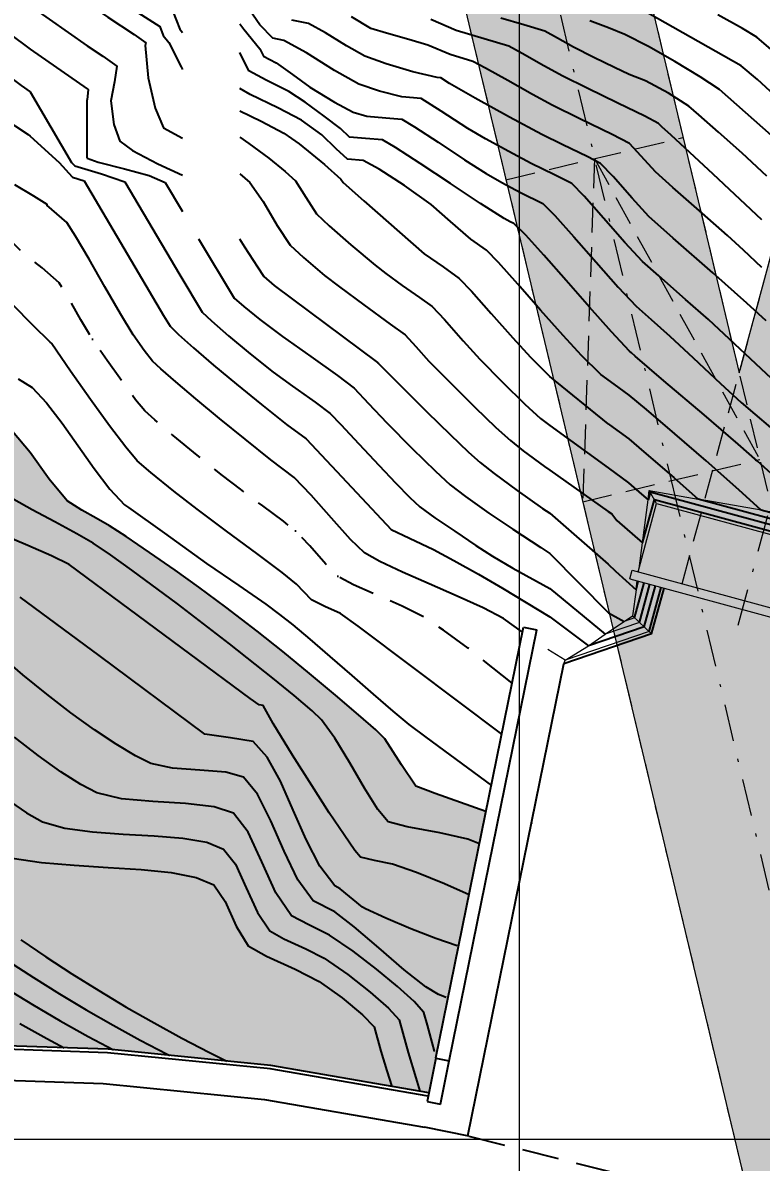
# Model space of a CAD drawing. Extents: x 61466 to 63015, y 108404 to 110397.
# Drawn here: x 62860.87 to 62885.85, y 109204.29 to 109242.84 of the extents above; entities that cross this region are included whole.
import ezdxf
from ezdxf import colors
from ezdxf.entities.mleader import LeaderData, LeaderLine
from ezdxf.math import Vec2, Vec3

# ---------------------------------------------------------------- set-up
doc = ezdxf.new("R2010")
doc.units = 0
doc.header["$LTSCALE"] = 1.000015
doc.header["$MEASUREMENT"] = 0
for name, pattern in [('DASHDOT', [2.8, 2, -0.25, 0.3, -0.25]), ('NASCOSTA', [9.525, 6.35, -3.175]), ('TRATTEGGIATA', [0.75, 0.5, -0.25]), ('TRATTEGGIATA2', [0.375, 0.25, -0.125]), ('TRATTOPUNTO2', [0.5, 0.25, -0.125, 0, -0.125])]:
    doc.linetypes.add(name, pattern=pattern)
for name, color, linetype in [('Av. Pr.Profi', 7, 'Continuous'), ('Bâti', 7, 'Continuous'), ('colore lago', 131, 'Continuous'), ('coordinate', 2, 'Continuous'), ('Couronnement', 7, 'Continuous'), ('curve livello 1m', 2, 'Continuous'), ('curve livello 5m', 7, 'Continuous'), ('LIN010TR', 2, 'NASCOSTA'), ('LIN018CO', 6, 'Continuous'), ('LIN025CO', 7, 'Continuous'), ('Strade', 7, 'Continuous'), ('TRATTCOLO-30', 253, 'Continuous'), ('TRATTCOLO-32', 255, 'Continuous')]:
    doc.layers.add(name, color=color, linetype=linetype)
doc.layers.add('Colori bordi', color=5, linetype='Continuous', plot=False)
doc.layers.add('no_plot', color=5, linetype='Continuous', plot=False)
doc.layers.add('LINCOLOROSSO-025', color=10, linetype='Continuous', lineweight=25)
doc.layers.add('LINE035', color=1, linetype='Continuous', lineweight=35)
doc.styles.add('ARIAL', font='arial.ttf')

# ---------------------------------------------------------------- blocks, each defined once
blk = doc.blocks.new('CONTORNO')
at = {"layer": 'Colori bordi', "lineweight": 0, "ltscale": 2, "flags": 128}
blk.add_lwpolyline([(-36.074, 114.45, 0.175507), (-40.663, 100.044), (-40.374, 92.645, 0.034114), (-43.469, 92.01), (-53.105, 89.338), (-53.319, 90.109), (-70.647, 85.303), (-66.249, 79.674), (-52.956, 83.36), (-52.253, 82.461), (-57.773, 72.704), (-53.908, 67.757), (-53.375, 67.075), (-47.588, 77.303), (-45.683, 80.67), (-46.38, 81.064), (-46.314, 81.181, -0.14195), (-42.731, 84.682), (-41.604, 85.286, -0.165813), (-34.47, 86.461, -0.072308), (-29.805, 84.968), (-22.578, 81.44), (16.586, -82.868)], format="xyb", dxfattribs=at)
blk.add_lwpolyline([(-28.746, 115.78, -0.121281), (-20.708, 100.164), (-8.908, 50.657), (5.179, 102.622, 0.76503), (-24.477, 119.975)], format="xyb", close=True, dxfattribs=at)

msp = doc.modelspace()

# ---------------------------------------------------------------- hatches: boundary and pattern name
at = {"layer": 'colore lago', "linetype": 'Continuous', "lineweight": 0}
msp.add_hatch(color=256, dxfattribs=at).paths.add_polyline_path([(62823.098, 109267.497), (62823.692, 109266.925), (62824.211, 109265.876), (62823.37, 109265.642), (62827.768, 109260.013), (62841.061, 109263.699), (62841.764, 109262.8), (62836.243, 109253.044), (62840.642, 109247.414), (62841.442, 109248.828), (62841.442, 109247.267), (62842.487, 109245.294), (62842.982, 109244.359), (62843.392, 109243.586), (62843.655, 109243.089), (62843.975, 109242.486), (62844.757, 109241.948), (62845.652, 109241.38), (62846.428, 109240.929), (62846.943, 109240.681), (62847.646, 109240.594), (62848.413, 109240.508), (62848.935, 109240.325), (62849.708, 109240.006), (62850.5, 109239.647), (62850.969, 109239.389), (62851.947, 109238.376), (62853.322, 109236.946), (62854.115, 109236.138), (62854.823, 109235.422), (62855.34, 109234.904), (62855.561, 109234.691), (62856.098, 109234.455), (62856.706, 109233.991), (62857.535, 109233.283), (62858.15, 109232.701), (62858.509, 109232.314), (62858.884, 109231.435), (62859.223, 109230.367), (62859.579, 109229.599), (62860.022, 109229.318), (62860.524, 109229.013), (62861.121, 109228.302), (62861.763, 109227.397), (62862.367, 109226.672), (62862.863, 109226.351), (62863.351, 109226.081), (62863.81, 109225.827), (62864.373, 109225.46), (62865.159, 109224.926), (62866.024, 109224.324), (62866.828, 109223.749), (62867.744, 109223.067), (62868.796, 109222.261), (62869.668, 109221.573), (62870.574, 109220.83), (62871.455, 109220.092), (62872.228, 109219.43), (62872.81, 109218.915), (62873.119, 109218.618), (62873.68, 109217.736), (62874.168, 109217.012), (62874.819, 109216.771), (62876.542, 109216.153), (62874.849, 109207.821), (62874.609, 109206.638), (62869.261, 109207.566), (62863.756, 109208.111), (62858.193, 109208.307), (62852.65, 109208.14), (62847.099, 109207.618), (62841.619, 109206.708), (62836.195, 109205.43), (62830.876, 109203.835), (62825.687, 109201.868), (62820.621, 109199.558), (62815.733, 109196.944), (62811.013, 109193.985), (62806.809, 109190.99), (62802.653, 109187.599), (62798.578, 109183.823), (62795.53, 109180.621), (62792.243, 109176.791), (62789.658, 109173.373), (62786.55, 109168.77), (62783.753, 109163.954), (62781.281, 109158.995), (62779.157, 109153.861), (62777.364, 109148.591), (62775.923, 109143.219), (62774.828, 109137.77), (62774.099, 109132.277), (62773.742, 109126.898), (62773.733, 109121.341), (62774.08, 109115.779), (62774.822, 109110.285), (62775.907, 109104.828), (62776.774, 109101.614), (62775.534, 109098.968), (62771.471, 109097.411), (62770.737, 109098.002), (62769.881, 109098.471), (62769.16, 109098.676), (62768.397, 109098.468), (62767.454, 109097.966), (62766.48, 109097.438), (62765.625, 109097.152), (62765.129, 109097.238), (62764.204, 109097.445), (62761.92, 109098.04), (62758.989, 109098.856), (62755.805, 109099.756), (62752.764, 109100.605), (62750.259, 109101.266), (62749.515, 109101.432), (62748.651, 109101.616), (62748.14, 109101.737), (62747.525, 109102.034), (62746.769, 109102.406), (62745.628, 109102.895), (62744.247, 109103.457), (62742.732, 109104.06), (62741.189, 109104.67), (62739.721, 109105.255), (62738.435, 109105.782), (62737.436, 109106.218), (62736.779, 109106.546), (62735.74, 109107.202), (62732.8, 109108.9), (62729.641, 109110.917), (62727.666, 109112.216), (62727.666, 109301.173), (62759.548, 109318.75), (62762.174, 109316.583), (62766.058, 109313.671), (62770.75, 109310.793), (62775.77, 109307.499), (62780.625, 109303.893), (62784.649, 109301.743), (62791.078, 109296.783), (62792.191, 109296.264), (62793.304, 109295.744), (62792.406, 109295.415), (62791.026, 109294.91), (62795.864, 109289.653), (62808.817, 109294.398), (62809.589, 109293.558), (62804.873, 109283.389), (62809.71, 109278.132), (62811.198, 109281.339), (62812.277, 109280.843), (62812.557, 109280.571), (62813.179, 109280.078), (62813.957, 109279.511), (62814.819, 109278.905), (62815.694, 109278.295), (62816.511, 109277.717), (62817.199, 109277.207), (62817.686, 109276.799), (62818.127, 109276.26), (62818.712, 109275.538), (62819.259, 109274.911), (62819.895, 109274.192), (62820.227, 109273.803), (62820.528, 109273.159), (62820.826, 109272.316), (62821.425, 109270.407), (62821.73, 109269.526), (62822.044, 109268.819)])
at = {"layer": 'LINCOLOROSSO-025', "linetype": 'Continuous', "lineweight": 0}
h = msp.add_hatch(color=256, dxfattribs=at)
h.dxf.hatch_style = 1
h.paths.add_polyline_path([(62877.431, 109263.207), (62874.435, 109262.493), (62879.701, 109240.401), (62882.697, 109241.115)])
h.paths.add_polyline_path([(62874.435, 109262.493), (62871.439, 109261.779), (62876.705, 109239.686), (62879.701, 109240.401)])
h.paths.add_polyline_path([(62874.802, 109274.237), (62871.806, 109273.523), (62874.435, 109262.493), (62877.431, 109263.207)])
h.paths.add_polyline_path([(62871.806, 109273.523), (62868.81, 109272.809), (62869.352, 109270.534), (62871.439, 109261.779), (62874.435, 109262.493)])
at = {"layer": 'TRATTCOLO-30', "linetype": 'Continuous', "lineweight": 0}
h = msp.add_hatch(color=256, dxfattribs=at)
h.dxf.hatch_style = 1
h.paths.add_polyline_path([(62894.276, 109256.403), (62892.152, 109256.979), (62885.109, 109230.996), (62886.175, 109226.522)])
h.paths.add_polyline_path([(62896.399, 109255.827), (62894.276, 109256.403), (62886.175, 109226.522), (62887.14, 109222.475), (62889.032, 109221.962), (62889.11, 109222.251), (62888.907, 109222.306), (62889.535, 109224.623), (62888.049, 109225.026)])
h.paths.add_polyline_path([(62903.443, 109281.81, 0.573227), (62876.6, 109309.148), (62876.737, 109306.909, -0.580111), (62901.319, 109282.386), (62894.276, 109256.403), (62896.399, 109255.827)])
h.paths.add_polyline_path([(62901.319, 109282.386, 0.580111), (62876.737, 109306.909), (62876.874, 109304.66, -0.588798), (62899.196, 109282.961), (62892.152, 109256.979), (62894.276, 109256.403)], flags=17)
h.paths.add_polyline_path([(62876.874, 109304.66), (62876.737, 109306.909, 0.128077), (62867.998, 109301.884), (62861.579, 109295.575, -0.017364), (62863.158, 109293.853), (62865.271, 109296.119), (62869.54, 109300.314, -0.121501)])
h.paths.add_polyline_path([(62876.737, 109306.909), (62876.6, 109309.148, 0.133332), (62866.456, 109303.453), (62862.186, 109299.257), (62860.064, 109297.023, -0.015566), (62861.579, 109295.575), (62867.998, 109301.884, -0.128077)])
h.paths.add_polyline_path([(62861.518, 109295.516), (62861.579, 109295.575, 0.015566), (62860.064, 109297.023), (62857.942, 109294.789, 0.166431), (62853.337, 109281.166), (62855.538, 109281.519, -0.197704)])
h.paths.add_polyline_path([(62861.043, 109291.584), (62863.158, 109293.853, 0.017363), (62861.579, 109295.575, 0.198805), (62855.538, 109281.519), (62857.747, 109281.872, -0.147156)])
h.paths.add_polyline_path([(62857.75, 109280.555, -0.018506), (62857.747, 109281.872), (62855.538, 109281.519, 0.01312), (62855.552, 109280.469), (62855.836, 109273.211, -0.032081), (62858.04, 109273.156)])
h.paths.add_polyline_path([(62855.552, 109280.469, -0.01312), (62855.538, 109281.519), (62853.337, 109281.166, 0.008818), (62853.354, 109280.383), (62853.643, 109272.984, -0.032081), (62855.836, 109273.211)])
h = msp.add_hatch(color=256, dxfattribs=at)
h.dxf.hatch_style = 1
h.paths.add_polyline_path([(62882.697, 109241.115), (62879.701, 109240.401), (62882.113, 109230.282), (62885.109, 109230.996)])
h.paths.add_polyline_path([(62879.701, 109240.401), (62876.705, 109239.686), (62879.117, 109229.568), (62882.113, 109230.282)])
h = msp.add_hatch(color=256, dxfattribs=at)
h.dxf.hatch_style = 1
h.paths.add_polyline_path([(62897.013, 109181.053), (62894.017, 109180.339), (62906.525, 109127.863), (62909.521, 109128.577)])
h.paths.add_polyline_path([(62894.017, 109180.339), (62891.021, 109179.625), (62903.529, 109127.149), (62906.525, 109127.863)])
h.paths.add_polyline_path([(62882.113, 109230.282), (62879.117, 109229.568), (62891.021, 109179.625), (62894.017, 109180.339)])
h.paths.add_polyline_path([(62885.109, 109230.996), (62882.113, 109230.282), (62894.017, 109180.339), (62897.013, 109181.053)])

# ---------------------------------------------------------------- linework, layer by layer
at = {"layer": 'Av. Pr.Profi', "color": 1, "linetype": 'DASHDOT'}
msp.add_line((62878.08, 109215.77), (62878.082, 109215.751), dxfattribs=at)
at = {"layer": 'Bâti', "linetype": 'Continuous'}
for p, q in [((62874.849, 109207.821), (62877.811, 109222.397)), ((62877.811, 109222.397), (62878.263, 109222.305)), ((62875.301, 109207.725), (62878.263, 109222.305)), ((62874.847, 109207.81), (62874.55, 109206.348)), ((62874.849, 109207.821), (62874.847, 109207.81)), ((62874.847, 109207.81), (62875.298, 109207.715)), ((62875.002, 109206.256), (62875.298, 109207.715)), ((62875.301, 109207.725), (62875.298, 109207.715)), ((62874.55, 109206.348), (62875.002, 109206.256))]:
    msp.add_line(p, q, dxfattribs=at)
at = {"layer": 'Colori bordi', "linetype": 'Continuous', "lineweight": 0, "flags": 128}
msp.add_lwpolyline([(62860.524, 109229.013), (62861.121, 109228.302), (62861.763, 109227.397), (62862.367, 109226.672), (62862.863, 109226.351), (62862.863, 109226.351), (62863.351, 109226.081), (62863.81, 109225.827), (62863.81, 109225.827), (62864.373, 109225.46), (62865.159, 109224.926), (62866.024, 109224.324), (62866.828, 109223.749), (62866.828, 109223.749), (62867.744, 109223.067), (62868.796, 109222.261), (62869.668, 109221.573), (62869.668, 109221.573), (62870.574, 109220.83), (62871.455, 109220.092), (62872.228, 109219.43), (62872.81, 109218.915), (62873.119, 109218.618), (62873.119, 109218.618), (62873.68, 109217.736), (62874.168, 109217.012), (62874.168, 109217.012), (62874.819, 109216.771), (62876.542, 109216.153), (62874.849, 109207.821), (62874.609, 109206.638), (62869.261, 109207.566), (62863.756, 109208.111), (62858.193, 109208.307)], dxfattribs=at)
at = {"layer": 'coordinate', "linetype": 'Continuous', "lineweight": 0}
for p, q in [((62877.666, 109333.555), (62877.666, 108959.046)), ((62767.853, 109205.071), (62950.566, 109205.071))]:
    msp.add_line(p, q, dxfattribs=at)
at = {"layer": 'Couronnement', "linetype": 'Continuous'}
for p, q in [((62863.74, 109207.992), (62858.189, 109208.188)), ((62863.756, 109208.111), (62858.193, 109208.307)), ((62869.261, 109207.566), (62863.756, 109208.111)), ((62869.249, 109207.447), (62863.74, 109207.992)), ((62874.585, 109206.52), (62869.241, 109207.448)), ((62874.609, 109206.638), (62869.261, 109207.566)), ((62858.141, 109207.141), (62863.593, 109206.952)), ((62863.593, 109206.952), (62869.05, 109206.416)), ((62869.05, 109206.416), (62874.466, 109205.476)), ((62875.957, 109205.175), (62874.466, 109205.476))]:
    msp.add_line(p, q, dxfattribs=at)
at = {"layer": 'curve livello 1m', "color": 152, "linetype": 'TRATTEGGIATA2', "ltscale": 5, "flags": 128}
msp.add_lwpolyline([(62877.425, 109220.496), (62875.943, 109221.689), (62875.11, 109222.293), (62874.378, 109222.772), (62874.378, 109222.772), (62873.706, 109223.108), (62872.86, 109223.478), (62872.061, 109223.83), (62871.533, 109224.115), (62871.533, 109224.115), (62871.127, 109224.523), (62870.581, 109225.144), (62870.092, 109225.659), (62870.092, 109225.659), (62869.688, 109225.976), (62868.993, 109226.495), (62868.231, 109227.062), (62867.624, 109227.526), (62867.624, 109227.526), (62866.768, 109228.215), (62865.963, 109228.876), (62865.335, 109229.408), (62865.004, 109229.709), (62865.004, 109229.709), (62864.689, 109230.091), (62864.233, 109230.699), (62863.72, 109231.418), (62863.232, 109232.136), (62863.232, 109232.136), (62862.84, 109232.791), (62862.401, 109233.561), (62862.103, 109234.041), (62862.103, 109234.041), (62861.53, 109234.552), (62860.828, 109235.099), (62860.46, 109235.481), (62860.46, 109235.481), (62860.465, 109235.49), (62860.026, 109235.755), (62859.403, 109236.216), (62858.663, 109236.801), (62857.884, 109237.43), (62857.141, 109238.019), (62856.509, 109238.487), (62856.509, 109238.487), (62855.902, 109238.857), (62855.443, 109239.015), (62854.92, 109239.449), (62854.313, 109240.088), (62853.67, 109240.806), (62853.04, 109241.477), (62852.472, 109241.974), (62852.472, 109241.974), (62852.137, 109242.162), (62851.499, 109242.483), (62850.648, 109242.893), (62849.675, 109243.347), (62848.671, 109243.803), (62848.671, 109243.803), (62848.281, 109243.964), (62847.403, 109244.068), (62846.813, 109244.38), (62846.162, 109244.844), (62845.644, 109245.32), (62845.644, 109245.32), (62845.323, 109245.805), (62844.882, 109246.619), (62844.368, 109247.625), (62843.828, 109248.688), (62843.153, 109249.974), (62842.347, 109250.428)], dxfattribs=at)
at = {"layer": 'curve livello 5m', "color": 2}
for p, q in [((62861.115, 109239.007), (62862.097, 109238.113)), ((62878.698, 109229.216), (62880.673, 109227.79)), ((62881.898, 109222.4), (62882.275, 109223.793)), ((62878.698, 109222.745), (62880.014, 109221.76)), ((62881.898, 109222.4), (62880.014, 109221.76)), ((62882.146, 109222.168), (62879.174, 109221.157))]:
    msp.add_line(p, q, dxfattribs=at)
at = {"layer": 'curve livello 5m', "color": 2, "flags": 128}
for points in [[(62863.054, 109244.466), (62864.762, 109243.188), (62865.507, 109242.722), (62865.621, 109242.418), (62865.815, 109242.178), (62866.23, 109241.35), (62866.27, 109241.26)], [(62886.387, 109230.639), (62884.068, 109232.8), (62883.291, 109233.487), (62882.386, 109234.279), (62881.838, 109234.77), (62881.241, 109235.412), (62880.523, 109236.231), (62879.863, 109236.98), (62879.441, 109237.407), (62878.857, 109237.697), (62878.071, 109238.082), (62877.32, 109238.484), (62876.526, 109238.923), (62875.926, 109239.268), (62875.031, 109239.852), (62874.354, 109240.284), (62873.697, 109240.338), (62872.937, 109240.528), (62872.244, 109240.763), (62871.412, 109241.229), (62870.469, 109241.83), (62869.698, 109242.249), (62869.329, 109242.323), (62868.889, 109242.771), (62868.412, 109243.46)], [(62854.1, 109243.063), (62854.674, 109242.427), (62855.17, 109241.972), (62855.857, 109241.706), (62856.858, 109241.402), (62857.702, 109241.101), (62858.332, 109240.765), (62859.204, 109240.249), (62860.162, 109239.648), (62861.048, 109239.06), (62861.115, 109239.007)], [(62887.372, 109237.99), (62884.441, 109240.582), (62883.784, 109241.019), (62882.933, 109241.535), (62882.036, 109242.041), (62881.245, 109242.451), (62880.685, 109242.669), (62880.06, 109242.909)], [(62868.209, 109238.975), (62868.524, 109238.756), (62869.194, 109238.262), (62869.194, 109238.262), (62869.743, 109237.817), (62870.095, 109237.499), (62870.095, 109237.499), (62870.452, 109236.945), (62870.812, 109236.382), (62870.812, 109236.382), (62871.235, 109235.973), (62871.967, 109235.329), (62872.788, 109234.644), (62872.788, 109234.644), (62873.158, 109234.362), (62873.707, 109233.959), (62873.707, 109233.959), (62874.292, 109233.549), (62874.725, 109233.243), (62874.725, 109233.243), (62875.136, 109232.8), (62875.774, 109232.078), (62876.331, 109231.464), (62876.331, 109231.464), (62877.098, 109230.685), (62877.859, 109229.941), (62878.387, 109229.454), (62878.387, 109229.454), (62878.698, 109229.216)], [(62862.097, 109238.113), (62862.545, 109237.632), (62862.557, 109237.622), (62862.95, 109237.497), (62865.637, 109232.945), (62865.86, 109232.575), (62866.144, 109232.293), (62866.648, 109231.841), (62867.319, 109231.265), (62868.103, 109230.611), (62868.944, 109229.924), (62869.789, 109229.252), (62870.46, 109228.763), (62872.176, 109226.94), (62873.329, 109225.704), (62873.957, 109225.404), (62874.766, 109225.026), (62875.457, 109224.653), (62876.284, 109224.187), (62877.104, 109223.71), (62878.698, 109222.745)], [(62876.542, 109216.153), (62874.819, 109216.771), (62874.168, 109217.012), (62874.168, 109217.012), (62873.68, 109217.736), (62873.119, 109218.618), (62873.119, 109218.618), (62872.81, 109218.915), (62872.228, 109219.43), (62871.455, 109220.092), (62870.574, 109220.83), (62869.668, 109221.573), (62869.668, 109221.573), (62868.796, 109222.261), (62867.744, 109223.067), (62866.828, 109223.749), (62866.828, 109223.749), (62866.024, 109224.324), (62865.159, 109224.926), (62864.373, 109225.46), (62863.81, 109225.827), (62863.81, 109225.827), (62863.351, 109226.081), (62862.863, 109226.351), (62862.863, 109226.351), (62862.367, 109226.673), (62861.763, 109227.397), (62861.121, 109228.302), (62860.524, 109229.013)], [(62880.673, 109227.79), (62881.362, 109227.275), (62881.362, 109227.275), (62881.804, 109226.898), (62882.027, 109226.7)], [(62888.682, 109220.291), (62889.916, 109224.841), (62882.098, 109226.96), (62882.027, 109226.7)], [(62874.804, 109208.041), (62874.802, 109208.048), (62874.562, 109208.929), (62874.438, 109209.352), (62874.438, 109209.352), (62874.111, 109209.726), (62873.553, 109210.238), (62872.839, 109210.826), (62872.045, 109211.426), (62871.25, 109211.975), (62871.25, 109211.975), (62870.546, 109212.322), (62869.961, 109212.625), (62869.961, 109212.625), (62869.435, 109213.404), (62868.961, 109214.452), (62868.497, 109215.455), (62868, 109216.101), (62868, 109216.101), (62867.347, 109216.32), (62866.378, 109216.427), (62865.273, 109216.493), (62864.212, 109216.591), (62863.373, 109216.793), (62863.373, 109216.793), (62862.839, 109217.069), (62862.158, 109217.504), (62861.387, 109218.053), (62860.587, 109218.672)], [(62860.269, 109210.19), (62861.195, 109209.624), (62862.137, 109209.074), (62863.085, 109208.546), (62863.939, 109208.093)]]:
    msp.add_lwpolyline(points, dxfattribs=at)
at = {"layer": 'LIN010TR', "linetype": 'TRATTOPUNTO2', "lineweight": 0, "ltscale": 5}
msp.add_line((62885.074, 109222.46), (62901.32, 109282.386), dxfattribs=at)
at = {"layer": 'LIN010TR', "linetype": 'TRATTOPUNTO2', "lineweight": 0, "ltscale": 5, "flags": 128}
msp.add_lwpolyline([(62792.685, 109291.385), (62818.636, 109300.891), (62825.998, 109303.588, -0.448954), (62870.313, 109279.789), (62882.811, 109227.352)], format="xyb", dxfattribs=at)
msp.add_lwpolyline([(62882.811, 109227.352), (62912.602, 109102.366)], dxfattribs=at)
at = {"layer": 'LIN018CO', "lineweight": 0}
for p, q in [((62882.027, 109226.7), (62882.067, 109227.013)), ((62882.067, 109227.013), (62883.726, 109226.726)), ((62882.316, 109226.58), (62882.067, 109227.013)), ((62881.842, 109225.252), (62882.027, 109226.7)), ((62885.853, 109226.356), (62883.726, 109226.726)), ((62885.853, 109226.356), (62887.765, 109226.045)), ((62881.719, 109224.376), (62881.842, 109225.252)), ((62881.618, 109223.659), (62881.66, 109223.96)), ((62881.618, 109223.659), (62881.495, 109222.779)), ((62880.575, 109222.162), (62881.495, 109222.779)), ((62882.146, 109222.168), (62881.495, 109222.779)), ((62880.014, 109221.76), (62880.575, 109222.162)), ((62879.22, 109221.279), (62880.014, 109221.76)), ((62879.174, 109221.157), (62879.22, 109221.279))]:
    msp.add_line(p, q, dxfattribs=at)
at = {"layer": 'LIN025CO', "linetype": 'TRATTEGGIATA', "lineweight": 0, "ltscale": 2}
for p, q in [((62883.174, 109223.86), (62899.196, 109282.961)), ((62873.309, 109280.503), (62919.619, 109086.211)), ((62867.316, 109279.075), (62910.758, 109096.816)), ((62877.218, 109237.533), (62883.21, 109238.961)), ((62880.214, 109238.247), (62879.815, 109226.638)), ((62880.214, 109238.247), (62885.807, 109228.066)), ((62879.815, 109226.638), (62885.807, 109228.066))]:
    msp.add_line(p, q, dxfattribs=at)
at = {"layer": 'LIN025CO', "linetype": 'Continuous', "lineweight": 0}
for p, q in [((62881.688, 109224.263), (62882.316, 109226.58)), ((62882.316, 109226.58), (62889.535, 109224.623)), ((62881.407, 109224.029), (62881.485, 109224.318)), ((62881.485, 109224.318), (62889.11, 109222.251)), ((62881.407, 109224.029), (62889.032, 109221.962))]:
    msp.add_line(p, q, dxfattribs=at)
at = {"layer": 'no_plot'}
for p, q in [((62861.115, 109243.414), (62863.054, 109242.064)), ((62861.115, 109241.956), (62863.054, 109240.615)), ((62861.115, 109240.503), (62862.524, 109238.113)), ((62863.054, 109238.261), (62863.054, 109240.234)), ((62880.673, 109229.277), (62878.698, 109230.875)), ((62878.698, 109227.705), (62880.673, 109226.312)), ((62881.842, 109225.252), (62882.239, 109226.715)), ((62882.239, 109226.715), (62889.67, 109224.7)), ((62878.698, 109226.255), (62880.673, 109224.527)), ((62878.698, 109224.887), (62880.673, 109222.889)), ((62881.618, 109223.659), (62881.696, 109223.95)), ((62878.698, 109223.7), (62880.575, 109222.162)), ((62881.568, 109222.711), (62881.889, 109223.898)), ((62881.733, 109222.556), (62882.082, 109223.846)), ((62882.063, 109222.245), (62882.469, 109223.741)), ((62874.074, 109221.03), (62872.213, 109222.424))]:
    msp.add_line(p, q, dxfattribs=at)
at = {"layer": 'no_plot', "linetype": 'Continuous', "lineweight": 0}
for p, q in [((62881.733, 109222.556), (62880.575, 109222.162)), ((62881.568, 109222.711), (62881.215, 109222.591)), ((62882.063, 109222.245), (62879.22, 109221.279)), ((62879.22, 109221.279), (62878.638, 109221.633))]:
    msp.add_line(p, q, dxfattribs=at)
at = {"layer": 'no_plot', "flags": 128}
for points in [[(62849.227, 109248.682), (62849.871, 109247.879), (62850.414, 109247.244), (62851.047, 109246.575), (62851.696, 109245.924), (62852.258, 109245.391), (62852.629, 109245.078), (62853.376, 109244.719), (62854.118, 109244.362), (62854.587, 109243.891), (62855.033, 109243.451), (62855.693, 109243.177), (62856.694, 109242.865), (62857.757, 109242.539), (62858.603, 109242.223), (62859.077, 109241.952), (62859.706, 109241.55), (62860.168, 109241.212), (62860.82, 109240.721), (62861.115, 109240.503)], [(62850.788, 109248.855), (62851.234, 109248.328), (62851.234, 109248.328), (62851.926, 109247.592), (62852.652, 109246.854), (62853.337, 109246.184), (62853.909, 109245.654), (62854.294, 109245.337), (62854.294, 109245.337), (62854.667, 109245.158), (62854.897, 109244.929), (62856.393, 109244.414), (62858.973, 109243.515), (62859.564, 109243.11), (62860.199, 109242.642), (62860.94, 109242.086), (62861.115, 109241.956)], [(62863.054, 109245.23), (62864.383, 109244.235), (62865.279, 109243.682), (62865.941, 109243.261), (62865.941, 109243.261), (62866.179, 109242.626), (62866.27, 109242.513)], [(62886.448, 109240.265), (62885.731, 109240.925), (62885.176, 109241.388), (62885.176, 109241.388), (62880.889, 109243.825)], [(62863.054, 109243.503), (62863.75, 109243.038), (62864.639, 109242.443), (62865.029, 109242.162), (62865.029, 109242.162), (62865.012, 109242.072), (62865.118, 109240.987), (62865.346, 109239.957), (62865.63, 109239.291), (62865.63, 109239.291), (62866.27, 109238.94)], [(62868.209, 109242.807), (62868.353, 109242.627), (62868.893, 109241.963), (62868.893, 109241.963), (62869.016, 109241.712), (62869.444, 109241.492), (62869.993, 109241.098), (62870.586, 109240.668), (62870.586, 109240.668), (62871.422, 109240.155), (62872.045, 109239.817), (62872.045, 109239.817), (62872.509, 109239.681), (62873.151, 109239.633), (62873.699, 109239.583), (62873.699, 109239.583), (62874.125, 109239.328), (62874.923, 109238.801), (62875.82, 109238.205), (62876.543, 109237.744), (62876.543, 109237.744), (62877.082, 109237.438), (62877.714, 109237.097), (62877.714, 109237.097), (62878.461, 109236.728), (62878.874, 109236.322), (62879.517, 109235.603), (62880.27, 109234.74), (62881.011, 109233.901), (62881.62, 109233.253), (62881.62, 109233.253), (62882.127, 109232.804), (62882.766, 109232.241), (62882.766, 109232.241), (62883.557, 109231.507), (62884.475, 109230.643), (62885.173, 109229.998), (62885.173, 109229.998), (62885.64, 109229.598), (62886.17, 109229.146)], [(62886.018, 109232.755), (62885.37, 109233.359), (62884.216, 109234.38), (62882.871, 109235.557), (62882.056, 109236.286), (62882.056, 109236.286), (62881.488, 109236.905), (62880.847, 109237.64), (62880.42, 109238.085), (62880.42, 109238.085), (62879.969, 109238.316), (62879.141, 109238.715), (62878.427, 109239.068), (62878.427, 109239.068), (62877.336, 109239.652), (62876.181, 109240.29), (62875.308, 109240.792), (62875.308, 109240.792), (62875.01, 109240.984), (62874.885, 109240.995), (62874.066, 109241.185), (62873.162, 109241.45), (62872.444, 109241.71), (62872.444, 109241.71), (62871.819, 109242.059), (62871.111, 109242.51), (62870.532, 109242.825), (62870.532, 109242.825), (62869.969, 109242.931)], [(62885.874, 109234.564), (62885.249, 109235.151), (62884.709, 109235.652), (62884.709, 109235.652), (62883.859, 109236.404), (62882.869, 109237.27), (62882.273, 109237.803), (62882.273, 109237.803), (62881.794, 109238.335), (62881.4, 109238.764), (62881.4, 109238.764), (62880.808, 109239.067), (62879.721, 109239.591), (62878.784, 109240.053), (62878.784, 109240.053), (62878.113, 109240.42), (62877.28, 109240.889), (62876.528, 109241.312), (62876.096, 109241.539), (62876.096, 109241.539), (62875.325, 109241.769), (62874.578, 109242.089), (62873.934, 109242.283), (62873.176, 109242.488), (62872.643, 109242.656), (62872.643, 109242.656), (62871.988, 109243.042)], [(62885.873, 109236.179), (62884.227, 109237.723), (62882.803, 109239.044), (62882.803, 109239.044), (62882.491, 109239.319), (62882.379, 109239.442), (62881.918, 109239.684), (62881, 109240.129), (62879.962, 109240.63), (62879.141, 109241.039), (62879.141, 109241.039), (62878.5, 109241.392), (62877.762, 109241.808), (62877.314, 109242.048), (62877.314, 109242.048), (62876.477, 109242.302), (62875.536, 109242.58), (62875.536, 109242.58), (62874.672, 109242.951)], [(62886.039, 109237.656), (62885.206, 109238.43), (62885.206, 109238.43), (62884.413, 109239.142), (62883.747, 109239.732), (62883.406, 109240.021), (62883.406, 109240.021), (62882.712, 109240.459), (62881.935, 109240.881), (62881.935, 109240.881), (62881.389, 109241.092), (62880.888, 109241.327), (62880.187, 109241.673), (62879.498, 109242.024), (62879.498, 109242.024), (62878.957, 109242.325), (62878.532, 109242.558), (62878.532, 109242.558), (62877.827, 109242.772), (62877.045, 109243.003)], [(62886.191, 109241.945), (62885.709, 109242.358), (62885.709, 109242.358), (62885.22, 109242.651), (62884.388, 109243.115)], [(62863.054, 109242.064), (62863.575, 109241.717), (62864.058, 109241.377), (62864.058, 109241.377), (62863.974, 109240.847), (62863.847, 109240.205), (62863.847, 109240.205), (62863.949, 109239.405), (62864.151, 109238.837), (62864.151, 109238.837), (62864.588, 109238.527), (62865.439, 109238.07), (62866.27, 109237.687)], [(62886.187, 109227.594), (62885.723, 109228.014), (62885.079, 109228.584), (62883.918, 109229.578), (62882.559, 109230.731), (62881.594, 109231.561), (62881.464, 109231.682), (62881.403, 109231.737), (62880.788, 109232.384), (62880.042, 109233.221), (62879.252, 109234.127), (62878.504, 109234.981), (62877.885, 109235.662), (62877.482, 109236.05), (62877.357, 109236.111), (62877.161, 109236.22), (62876.356, 109236.729), (62875.34, 109237.401), (62874.315, 109238.084), (62873.482, 109238.628), (62873.043, 109238.883), (62872.463, 109238.926), (62871.919, 109238.975), (62871.617, 109239.264), (62871.07, 109239.69), (62870.424, 109240.156), (62869.873, 109240.522), (62869.11, 109240.907), (62868.514, 109241.222), (62868.209, 109241.842)], [(62863.054, 109240.615), (62863.087, 109240.592), (62863.087, 109240.592), (62863.054, 109240.234)], [(62885.853, 109226.356), (62885.091, 109227.046), (62883.987, 109228.022), (62882.932, 109228.935), (62881.967, 109229.76), (62881.381, 109230.248), (62880.876, 109230.617), (62880.428, 109230.946), (62879.769, 109231.59), (62879.153, 109232.26), (62878.391, 109233.117), (62877.616, 109233.997), (62876.96, 109234.73), (62876.554, 109235.151), (62876.028, 109235.522), (62875.34, 109236.126), (62874.69, 109236.693), (62873.782, 109237.342), (62872.929, 109237.893), (62872.387, 109238.182), (62871.859, 109238.226), (62871.474, 109238.585), (62870.987, 109239.058), (62870.302, 109239.552), (62869.502, 109239.968), (62868.561, 109240.421), (62868.209, 109240.619)], [(62868.209, 109239.861), (62868.932, 109239.511), (62869.702, 109239.111), (62869.702, 109239.111), (62870.218, 109238.751), (62871.081, 109238.053), (62871.633, 109237.554), (62871.633, 109237.554), (62871.705, 109237.442), (62872.412, 109236.819), (62874.454, 109235.031), (62875.088, 109234.588), (62875.64, 109234.197), (62875.64, 109234.197), (62876.053, 109233.761), (62876.722, 109233.007), (62877.452, 109232.181), (62878.05, 109231.527), (62878.05, 109231.527), (62878.698, 109230.875)], [(62863.054, 109238.261), (62863.417, 109238.128), (62864.309, 109237.898), (62865.147, 109237.676), (62865.69, 109237.439), (62865.69, 109237.439), (62866.27, 109236.456)], [(62862.524, 109238.113), (62862.63, 109238.008), (62862.636, 109238.004), (62863.538, 109237.728), (62864.32, 109237.468), (62866.179, 109234.318), (62866.943, 109233.053), (62867.255, 109232.755), (62867.833, 109232.255), (62868.565, 109231.647), (62869.339, 109231.027), (62869.993, 109230.548), (62870.763, 109230.002), (62871.272, 109229.62), (62871.63, 109229.253), (62872.245, 109228.592), (62872.925, 109227.86), (62873.476, 109227.279), (62873.97, 109226.785), (62874.304, 109226.469), (62874.812, 109226.097), (62875.483, 109225.637), (62876.204, 109225.158), (62876.757, 109224.802), (62877.449, 109224.395), (62878.698, 109223.7)], [(62868.209, 109237.738), (62868.557, 109237.445), (62868.998, 109236.796), (62869.472, 109235.985), (62869.919, 109235.323), (62869.919, 109235.323), (62870.37, 109234.902), (62871.084, 109234.298), (62871.084, 109234.298), (62871.591, 109233.909), (62872.412, 109233.297), (62873.302, 109232.646), (62873.302, 109232.646), (62873.81, 109232.288), (62874.17, 109231.893), (62874.612, 109231.4), (62874.612, 109231.4), (62875.371, 109230.625), (62876.17, 109229.834), (62876.877, 109229.153), (62877.366, 109228.708), (62877.366, 109228.708), (62877.803, 109228.366), (62878.525, 109227.83), (62878.698, 109227.705)], [(62877.776, 109222.224), (62877.135, 109222.689), (62876.445, 109223.049), (62875.572, 109223.447), (62874.625, 109223.857), (62873.713, 109224.254), (62872.945, 109224.613), (62872.431, 109224.909), (62872.431, 109224.909), (62871.962, 109225.363), (62871.317, 109226.088), (62870.633, 109226.862), (62870.049, 109227.463), (62870.049, 109227.463), (62869.262, 109228.058), (62868.39, 109228.756), (62867.527, 109229.459), (62866.727, 109230.12), (62866.045, 109230.693), (62865.539, 109231.132), (62865.262, 109231.39), (62865.262, 109231.39), (62864.977, 109231.756), (62864.606, 109232.288), (62864.606, 109232.288), (62864.171, 109232.999), (62863.647, 109233.908), (62863.116, 109234.842), (62862.659, 109235.625), (62862.357, 109236.084), (62862.357, 109236.084), (62861.682, 109236.675), (62861.694, 109236.698), (62861.241, 109236.979), (62860.601, 109237.358)], [(62866.816, 109235.535), (62868.026, 109233.532), (62868.347, 109233.244), (62868.889, 109232.802), (62868.889, 109232.802), (62869.658, 109232.233), (62870.621, 109231.549), (62871.518, 109230.91), (62872.084, 109230.478), (62872.084, 109230.478), (62872.571, 109229.963), (62873.187, 109229.305), (62873.187, 109229.305), (62874.044, 109228.445), (62874.836, 109227.671), (62875.325, 109227.215), (62875.325, 109227.215), (62875.846, 109226.821), (62876.634, 109226.256), (62876.634, 109226.256), (62877.45, 109225.712), (62878.398, 109225.093), (62878.698, 109224.887)], [(62868.203, 109235.535), (62868.37, 109235.269), (62868.808, 109234.587), (62869.026, 109234.264), (62869.026, 109234.264), (62869.381, 109233.952), (62872.869, 109231.354), (62872.896, 109231.335), (62872.899, 109231.331), (62873.719, 109230.503), (62874.557, 109229.671), (62875.329, 109228.916), (62875.953, 109228.319), (62876.345, 109227.961), (62876.345, 109227.961), (62876.818, 109227.597), (62877.6, 109227.024), (62878.457, 109226.415), (62878.457, 109226.415), (62878.698, 109226.255)], [(62872.213, 109222.424), (62871.621, 109222.854), (62871.095, 109223.099), (62870.635, 109223.32), (62870.635, 109223.32), (62870.136, 109223.854), (62869.643, 109224.247), (62868.79, 109224.888), (62867.768, 109225.647), (62866.77, 109226.392), (62865.986, 109226.994), (62865.986, 109226.994), (62865.2, 109227.633), (62864.746, 109228.027), (62864.746, 109228.027), (62864.358, 109228.49), (62863.805, 109229.212), (62863.158, 109230.099), (62862.486, 109231.054), (62861.857, 109231.984), (62861.857, 109231.984), (62861.849, 109231.997), (62861.802, 109232.039), (62861.221, 109232.607), (62860.523, 109233.314)], [(62860.717, 109230.795), (62861.188, 109230.503), (62861.676, 109229.981), (62862.201, 109229.297), (62862.746, 109228.529), (62863.291, 109227.759), (62863.821, 109227.066), (62864.317, 109226.53), (62864.442, 109226.449), (62865.663, 109225.575), (62867.088, 109224.551), (62868.176, 109223.803), (62869.094, 109223.17), (62869.556, 109222.823), (62870.002, 109222.474), (62870.579, 109221.993), (62871.263, 109221.404), (62871.999, 109220.764), (62872.728, 109220.129), (62873.393, 109219.557), (62873.937, 109219.105), (62874.505, 109218.668), (62876.723, 109217.042)], [(62880.673, 109229.277), (62880.721, 109229.242), (62881.372, 109228.762), (62881.372, 109228.762), (62881.714, 109228.476), (62882.279, 109227.994), (62882.895, 109227.46), (62882.895, 109227.46), (62883.726, 109226.726)], [(62876.321, 109215.064), (62875.93, 109215.22), (62874.982, 109215.432), (62873.875, 109215.64), (62873.231, 109215.812), (62873.231, 109215.812), (62872.88, 109216.222), (62872.431, 109216.943), (62871.931, 109217.805), (62871.43, 109218.636), (62870.977, 109219.264), (62870.977, 109219.264), (62870.657, 109219.559), (62870.049, 109220.081), (62869.334, 109220.671), (62869.334, 109220.671), (62867.869, 109221.827), (62866.101, 109223.182), (62864.562, 109224.328), (62864.562, 109224.328), (62863.837, 109224.84), (62863.251, 109225.231), (62863.251, 109225.231), (62862.695, 109225.55), (62861.952, 109225.953), (62861.188, 109226.367), (62860.567, 109226.718)], [(62889.189, 109221.397), (62890.161, 109224.981), (62883.726, 109226.726)], [(62880.673, 109226.312), (62880.801, 109226.227), (62880.965, 109226.008), (62881.842, 109225.252)], [(62889.697, 109222.503), (62890.406, 109225.122), (62885.853, 109226.356)], [(62875.97, 109213.338), (62875.138, 109213.713), (62874.196, 109214.088), (62873.383, 109214.373), (62873.383, 109214.373), (62872.77, 109214.501), (62872.295, 109214.611), (62872.105, 109214.84), (62871.74, 109215.362), (62871.24, 109216.116), (62870.647, 109217.037), (62870.001, 109218.063), (62869.343, 109219.132), (62869.343, 109219.132), (62869, 109219.741), (62868.864, 109219.761), (62868.565, 109219.983), (62862.438, 109224.517), (62861.845, 109224.81), (62861.043, 109225.156), (62860.219, 109225.512)], [(62880.673, 109224.527), (62880.919, 109224.284), (62881.618, 109223.659)], [(62875.563, 109211.612), (62874.848, 109211.861), (62873.997, 109212.191), (62873.155, 109212.544), (62872.467, 109212.861), (62872.467, 109212.861), (62872.361, 109212.924), (62871.605, 109213.546), (62871.425, 109213.637), (62870.921, 109214.304), (62870.458, 109215.204), (62870.018, 109216.207), (62869.585, 109217.183), (62869.14, 109218), (62868.667, 109218.527), (62868.667, 109218.527), (62867.901, 109218.655), (62867.033, 109218.772), (62867.033, 109218.772), (62863.453, 109221.434), (62860.78, 109223.412)], [(62880.673, 109222.889), (62880.686, 109222.878), (62880.686, 109222.878), (62881.11, 109222.643), (62881.215, 109222.591)], [(62875.192, 109209.865), (62874.941, 109209.967), (62874.508, 109210.226), (62873.777, 109210.803), (62872.915, 109211.544), (62872.079, 109212.26), (62871.428, 109212.76), (62871.428, 109212.76), (62870.693, 109213.131), (62870.18, 109213.843), (62869.714, 109214.81), (62869.267, 109215.84), (62868.816, 109216.739), (62868.333, 109217.314), (62868.333, 109217.314), (62867.743, 109217.486), (62866.866, 109217.558), (62865.941, 109217.625), (62865.203, 109217.782), (62865.203, 109217.782), (62864.68, 109218.042), (62864.033, 109218.431), (62863.295, 109218.925), (62862.5, 109219.498), (62861.682, 109220.124), (62860.875, 109220.779), (62860.113, 109221.438)], [(62877.075, 109218.774), (62874.074, 109221.03)], [(62860.275, 109216.608), (62860.994, 109216.108), (62861.542, 109215.804), (62861.542, 109215.804), (62862.295, 109215.595), (62863.233, 109215.47), (62864.269, 109215.394), (62865.317, 109215.333), (62866.29, 109215.252), (62867.102, 109215.115), (62867.667, 109214.887), (62867.667, 109214.887), (62868.062, 109214.373), (62868.432, 109213.574), (62868.81, 109212.739), (62869.229, 109212.118), (62869.229, 109212.118), (62869.703, 109211.852), (62870.447, 109211.512), (62871.072, 109211.189), (62871.072, 109211.189), (62871.863, 109210.637), (62872.627, 109210.041), (62873.245, 109209.499), (62873.6, 109209.109), (62873.6, 109209.109), (62873.729, 109208.655), (62873.908, 109208.008), (62873.908, 109208.008), (62874.166, 109207.147), (62874.308, 109206.69)], [(62860.517, 109214.58), (62861.508, 109214.43), (62862.614, 109214.336), (62863.762, 109214.267), (62864.88, 109214.196), (62865.896, 109214.093), (62866.738, 109213.928), (62867.334, 109213.674), (62867.334, 109213.674), (62867.721, 109213.107), (62868.089, 109212.273), (62868.497, 109211.612), (62868.497, 109211.612), (62869.113, 109211.266), (62870.081, 109210.823), (62870.894, 109210.404), (62870.894, 109210.404), (62871.673, 109209.848), (62872.365, 109209.279), (62872.763, 109208.866), (62872.99, 109208.052), (62872.99, 109208.052), (62873.191, 109207.383), (62873.354, 109206.855)], [(62860.808, 109211.813), (62861.649, 109211.238), (62862.53, 109210.664), (62863.441, 109210.097), (62864.372, 109209.542), (62865.313, 109209.004), (62866.255, 109208.489), (62867.187, 109208.004), (62867.778, 109207.713)], [(62860.374, 109211.092), (62861.229, 109210.535), (62862.114, 109209.984), (62863.018, 109209.444), (62863.932, 109208.922), (62864.847, 109208.422), (62865.753, 109207.951), (62865.848, 109207.904)], [(62860.769, 109208.984), (62861.688, 109208.473), (62862.271, 109208.164)]]:
    msp.add_lwpolyline(points, dxfattribs=at)
at = {"layer": 'Strade', "linetype": 'Continuous'}
msp.add_line((62882.146, 109222.168), (62882.565, 109223.715), dxfattribs=at)
at = {"layer": 'Strade', "linetype": 'Continuous', "flags": 128}
msp.add_lwpolyline([(62875.928, 109205.183), (62879.174, 109221.157)], dxfattribs=at)
at = {"layer": 'Strade', "color": 2, "linetype": 'TRATTEGGIATA2', "ltscale": 5, "flags": 128}
msp.add_lwpolyline([(62875.957, 109205.175), (62884.272, 109203.085), (62892.039, 109200.658), (62899.569, 109197.835), (62906.837, 109194.596), (62912.453, 109191.762), (62917.785, 109188.816)], dxfattribs=at)

# ---------------------------------------------------------------- block references
at = {"layer": 'TRATTCOLO-32', "linetype": 'Continuous', "lineweight": 0}
msp.add_blockref('CONTORNO', (62894.017, 109180.339), dxfattribs=at)

# ---------------------------------------------------------------- next in the draw order: leaders
at = {"layer": 'LINE035', "linetype": 'Continuous', "lineweight": 0}
ml = msp.add_multileader_mtext('Standard', dxfattribs=at)
ml.set_content('PUITS INCLINE', color=256, style='ARIAL')
ml.set_leader_properties()
ml.build(insert=Vec2(0, 0))
ml.multileader.update_dxf_attribs({"has_text_frame": 1, "text_left_attachment_type": 2, "text_right_attachment_type": 2, "dogleg_length": 0.36, "arrow_head_size": 5, "scale": 10})
ctx = ml.context
ctx.base_point, ctx.scale, ctx.char_height, ctx.arrow_head_size, ctx.landing_gap_size, ctx.plane_origin, ctx.plane_x_axis, ctx.plane_y_axis = Vec3(62852.204, 109201.641), 10, 3.5, 5, 0.9, Vec3(62771.81, 109182.624), Vec3(0, 1), Vec3(-1, 0)
ctx.left_attachment, ctx.right_attachment, ctx.text_align_type = 2, 2, 2
notes = []
notes.append((ctx, [(1, (1, 1, 0), (62852.204, 109241.449), (0, -1), 3.6, [(0, [(62874.065, 109250.762)], 0, [])])]))
ctx.mtext.insert, ctx.mtext.text_direction, ctx.mtext.rotation, ctx.mtext.alignment, ctx.mtext.flow_direction = Vec3(62850.395, 109236.949), Vec3(0, 1), 1.570796, 3, 5
ctx.mtext.has_bg_fill, ctx.mtext.bg_color, ctx.mtext.bg_scale_factor, ctx.mtext.bg_transparency, ctx.mtext.use_window_bg_color = 1, -1073741824, 1.25, 0, 1
for ctx, leaders in notes:
    for number, flags, end, landing, length, lines in leaders:
        leader = LeaderData()
        leader.index, (leader.has_last_leader_line, leader.has_dogleg_vector, leader.attachment_direction) = number, flags
        leader.last_leader_point, leader.dogleg_vector, leader.dogleg_length = Vec3(end), Vec3(landing), length
        for number, points, colour, breaks in lines:
            line = LeaderLine()
            line.index, line.vertices, line.color, line.breaks = number, Vec3.list(points), colors.encode_raw_color(colour), breaks
            leader.lines.append(line)
        ctx.leaders.append(leader)

doc.saveas('drawing.dxf')
